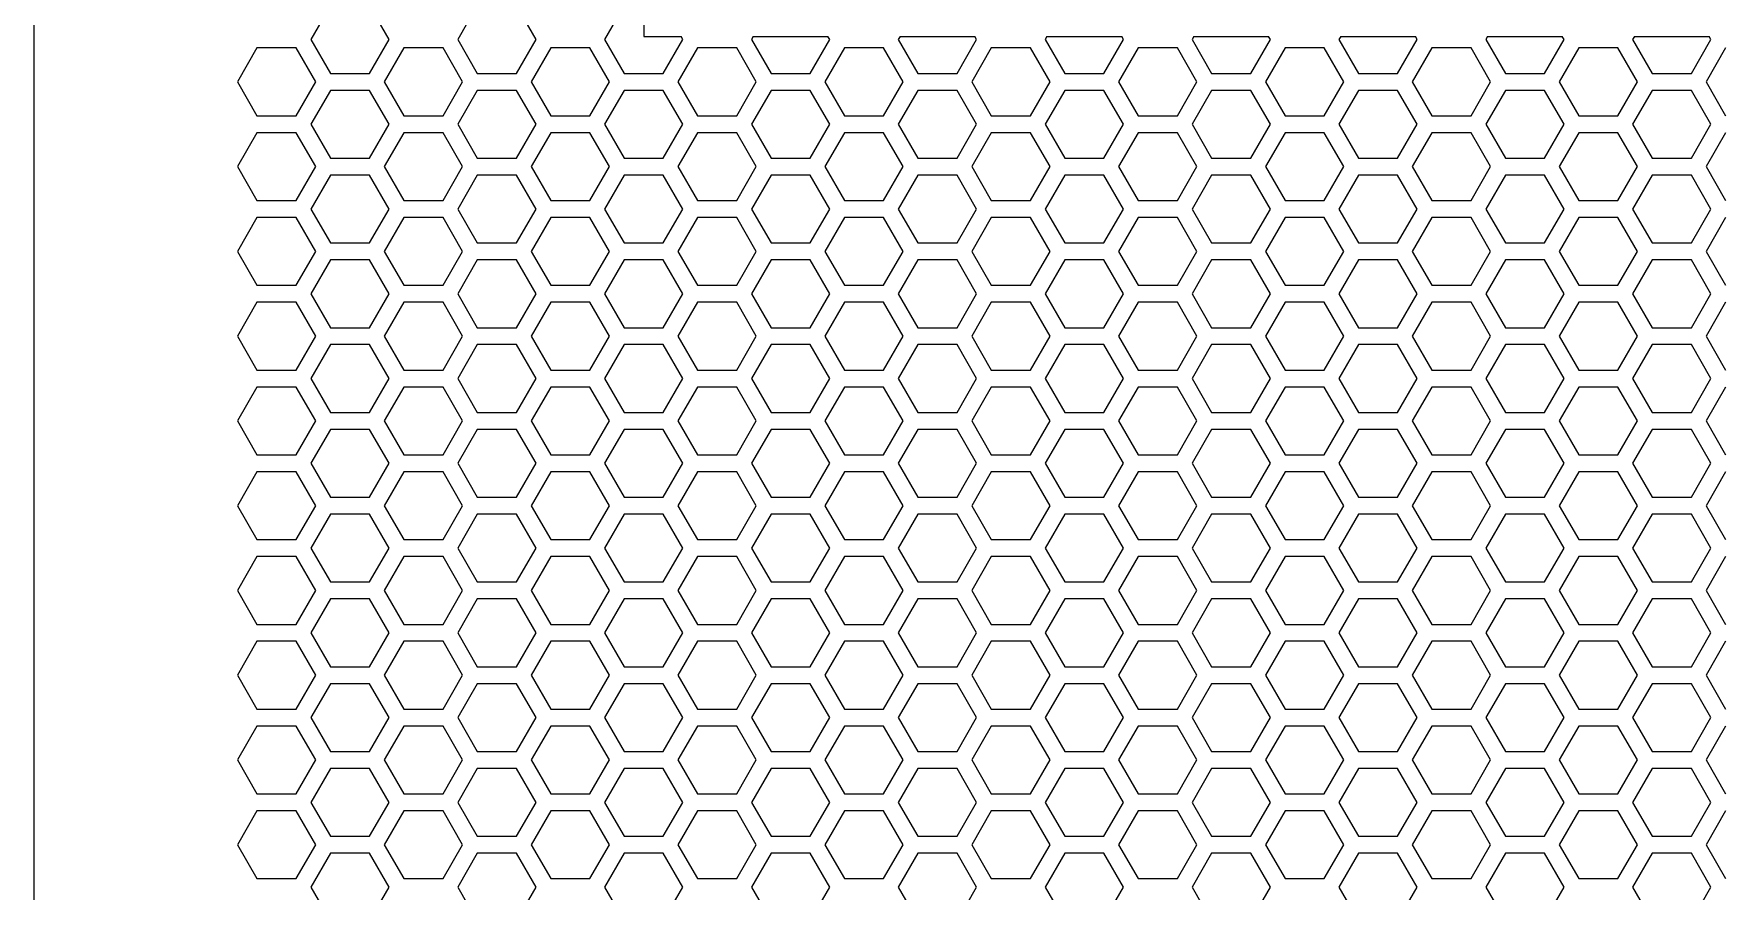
# Model space of a CAD drawing. Header units: millimetres. Extents: x 0 to 60, y -18 to 180.
# Drawn here: x 0 to 29.8, y 131.53 to 146.71 of the extents above; entities that cross this region are included whole.
import ezdxf

# ---------------------------------------------------------------- set-up
doc = ezdxf.new("R2010")
doc.units = ezdxf.units.MM

msp = doc.modelspace()

# ---------------------------------------------------------------- linework, layer by layer
at = {"lineweight": 5}
msp.add_line((0, 179), (0, 0), dxfattribs=at)
at = {"color": 0, "lineweight": 5}
for p, q in [((5.249, 147.208), (4.902, 146.608)), ((6.288, 146.608), (5.942, 147.208)), ((7.847, 147.208), (7.5, 146.608)), ((8.886, 146.608), (8.54, 147.208)), ((10.445, 147.208), (10.098, 146.608)), ((11.484, 146.608), (11.452, 146.664)), ((12.728, 146.664), (12.696, 146.608)), ((14.082, 146.608), (14.05, 146.664)), ((15.326, 146.664), (15.294, 146.608)), ((16.68, 146.608), (16.648, 146.664)), ((17.924, 146.664), (17.892, 146.608)), ((19.278, 146.608), (19.246, 146.664)), ((20.522, 146.664), (20.49, 146.608)), ((21.876, 146.608), (21.844, 146.664)), ((23.12, 146.664), (23.088, 146.608)), ((24.474, 146.608), (24.442, 146.664)), ((25.718, 146.664), (25.686, 146.608)), ((27.072, 146.608), (27.04, 146.664)), ((28.316, 146.664), (28.284, 146.608)), ((29.67, 146.608), (29.638, 146.664)), ((3.95, 146.458), (3.603, 145.858)), ((4.643, 146.458), (3.95, 146.458)), ((4.989, 145.858), (4.643, 146.458)), ((4.902, 146.608), (5.249, 146.008)), ((5.942, 146.008), (6.288, 146.608)), ((6.548, 146.458), (6.201, 145.858)), ((7.241, 146.458), (6.548, 146.458)), ((7.587, 145.858), (7.241, 146.458)), ((7.5, 146.608), (7.847, 146.008)), ((8.54, 146.008), (8.886, 146.608)), ((9.146, 146.458), (8.799, 145.858)), ((9.839, 146.458), (9.146, 146.458)), ((10.185, 145.858), (9.839, 146.458)), ((10.098, 146.608), (10.445, 146.008)), ((11.138, 146.008), (11.484, 146.608)), ((11.744, 146.458), (11.397, 145.858)), ((12.437, 146.458), (11.744, 146.458)), ((12.783, 145.858), (12.437, 146.458)), ((12.696, 146.608), (13.043, 146.008)), ((13.736, 146.008), (14.082, 146.608)), ((14.342, 146.458), (13.995, 145.858)), ((15.035, 146.458), (14.342, 146.458)), ((15.381, 145.858), (15.035, 146.458)), ((15.294, 146.608), (15.641, 146.008)), ((16.334, 146.008), (16.68, 146.608)), ((16.94, 146.458), (16.593, 145.858)), ((17.633, 146.458), (16.94, 146.458)), ((17.979, 145.858), (17.633, 146.458)), ((17.892, 146.608), (18.239, 146.008)), ((18.932, 146.008), (19.278, 146.608)), ((19.538, 146.458), (19.191, 145.858)), ((20.231, 146.458), (19.538, 146.458)), ((20.577, 145.858), (20.231, 146.458)), ((20.49, 146.608), (20.837, 146.008)), ((21.53, 146.008), (21.876, 146.608)), ((22.136, 146.458), (21.789, 145.858)), ((22.829, 146.458), (22.136, 146.458)), ((23.175, 145.858), (22.829, 146.458)), ((23.088, 146.608), (23.435, 146.008)), ((24.128, 146.008), (24.474, 146.608)), ((24.734, 146.458), (24.387, 145.858)), ((25.427, 146.458), (24.734, 146.458)), ((25.773, 145.858), (25.427, 146.458)), ((25.686, 146.608), (26.033, 146.008)), ((26.726, 146.008), (27.072, 146.608)), ((27.332, 146.458), (26.985, 145.858)), ((28.025, 146.458), (27.332, 146.458)), ((28.371, 145.858), (28.025, 146.458)), ((28.284, 146.608), (28.631, 146.008)), ((29.324, 146.008), (29.67, 146.608)), ((29.93, 146.458), (29.583, 145.858)), ((3.603, 145.858), (3.95, 145.258)), ((4.643, 145.258), (4.989, 145.858)), ((5.249, 146.008), (5.942, 146.008)), ((6.201, 145.858), (6.548, 145.258)), ((7.241, 145.258), (7.587, 145.858)), ((7.847, 146.008), (8.54, 146.008)), ((8.799, 145.858), (9.146, 145.258)), ((9.839, 145.258), (10.185, 145.858)), ((10.445, 146.008), (11.138, 146.008)), ((11.397, 145.858), (11.744, 145.258)), ((12.437, 145.258), (12.783, 145.858)), ((13.043, 146.008), (13.736, 146.008)), ((13.995, 145.858), (14.342, 145.258)), ((15.035, 145.258), (15.381, 145.858)), ((15.641, 146.008), (16.334, 146.008)), ((16.593, 145.858), (16.94, 145.258)), ((17.633, 145.258), (17.979, 145.858)), ((18.239, 146.008), (18.932, 146.008)), ((19.191, 145.858), (19.538, 145.258)), ((20.231, 145.258), (20.577, 145.858)), ((20.837, 146.008), (21.53, 146.008)), ((21.789, 145.858), (22.136, 145.258)), ((22.829, 145.258), (23.175, 145.858)), ((23.435, 146.008), (24.128, 146.008)), ((24.387, 145.858), (24.734, 145.258)), ((25.427, 145.258), (25.773, 145.858)), ((26.033, 146.008), (26.726, 146.008)), ((26.985, 145.858), (27.332, 145.258)), ((28.025, 145.258), (28.371, 145.858)), ((28.631, 146.008), (29.324, 146.008)), ((29.583, 145.858), (29.93, 145.258)), ((5.249, 145.708), (4.902, 145.108)), ((5.942, 145.708), (5.249, 145.708)), ((6.288, 145.108), (5.942, 145.708)), ((7.847, 145.708), (7.5, 145.108)), ((8.54, 145.708), (7.847, 145.708)), ((8.886, 145.108), (8.54, 145.708)), ((10.445, 145.708), (10.098, 145.108)), ((11.138, 145.708), (10.445, 145.708)), ((11.484, 145.108), (11.138, 145.708)), ((13.043, 145.708), (12.696, 145.108)), ((13.736, 145.708), (13.043, 145.708)), ((14.082, 145.108), (13.736, 145.708)), ((15.641, 145.708), (15.294, 145.108)), ((16.334, 145.708), (15.641, 145.708)), ((16.68, 145.108), (16.334, 145.708)), ((18.239, 145.708), (17.892, 145.108)), ((18.932, 145.708), (18.239, 145.708)), ((19.278, 145.108), (18.932, 145.708)), ((20.837, 145.708), (20.49, 145.108)), ((21.53, 145.708), (20.837, 145.708)), ((21.876, 145.108), (21.53, 145.708)), ((23.435, 145.708), (23.088, 145.108)), ((24.128, 145.708), (23.435, 145.708)), ((24.474, 145.108), (24.128, 145.708)), ((26.033, 145.708), (25.686, 145.108)), ((26.726, 145.708), (26.033, 145.708)), ((27.072, 145.108), (26.726, 145.708)), ((28.631, 145.708), (28.284, 145.108)), ((29.324, 145.708), (28.631, 145.708)), ((29.67, 145.108), (29.324, 145.708)), ((3.95, 145.258), (4.643, 145.258)), ((6.548, 145.258), (7.241, 145.258)), ((9.146, 145.258), (9.839, 145.258)), ((11.744, 145.258), (12.437, 145.258)), ((14.342, 145.258), (15.035, 145.258)), ((16.94, 145.258), (17.633, 145.258)), ((19.538, 145.258), (20.231, 145.258)), ((22.136, 145.258), (22.829, 145.258)), ((24.734, 145.258), (25.427, 145.258)), ((27.332, 145.258), (28.025, 145.258)), ((3.95, 144.958), (3.603, 144.358)), ((4.643, 144.958), (3.95, 144.958)), ((4.989, 144.358), (4.643, 144.958)), ((4.902, 145.108), (5.249, 144.508)), ((5.942, 144.508), (6.288, 145.108)), ((6.548, 144.958), (6.201, 144.358)), ((7.241, 144.958), (6.548, 144.958)), ((7.587, 144.358), (7.241, 144.958)), ((7.5, 145.108), (7.847, 144.508)), ((8.54, 144.508), (8.886, 145.108)), ((9.146, 144.958), (8.799, 144.358)), ((9.839, 144.958), (9.146, 144.958)), ((10.185, 144.358), (9.839, 144.958)), ((10.098, 145.108), (10.445, 144.508)), ((11.138, 144.508), (11.484, 145.108)), ((11.744, 144.958), (11.397, 144.358)), ((12.437, 144.958), (11.744, 144.958)), ((12.783, 144.358), (12.437, 144.958)), ((12.696, 145.108), (13.043, 144.508)), ((13.736, 144.508), (14.082, 145.108)), ((14.342, 144.958), (13.995, 144.358)), ((15.035, 144.958), (14.342, 144.958)), ((15.381, 144.358), (15.035, 144.958)), ((15.294, 145.108), (15.641, 144.508)), ((16.334, 144.508), (16.68, 145.108)), ((16.94, 144.958), (16.593, 144.358)), ((17.633, 144.958), (16.94, 144.958)), ((17.979, 144.358), (17.633, 144.958)), ((17.892, 145.108), (18.239, 144.508)), ((18.932, 144.508), (19.278, 145.108)), ((19.538, 144.958), (19.191, 144.358)), ((20.231, 144.958), (19.538, 144.958)), ((20.577, 144.358), (20.231, 144.958)), ((20.49, 145.108), (20.837, 144.508)), ((21.53, 144.508), (21.876, 145.108)), ((22.136, 144.958), (21.789, 144.358)), ((22.829, 144.958), (22.136, 144.958)), ((23.175, 144.358), (22.829, 144.958)), ((23.088, 145.108), (23.435, 144.508)), ((24.128, 144.508), (24.474, 145.108)), ((24.734, 144.958), (24.387, 144.358)), ((25.427, 144.958), (24.734, 144.958)), ((25.773, 144.358), (25.427, 144.958)), ((25.686, 145.108), (26.033, 144.508)), ((26.726, 144.508), (27.072, 145.108)), ((27.332, 144.958), (26.985, 144.358)), ((28.025, 144.958), (27.332, 144.958)), ((28.371, 144.358), (28.025, 144.958)), ((28.284, 145.108), (28.631, 144.508)), ((29.324, 144.508), (29.67, 145.108)), ((29.93, 144.958), (29.583, 144.358)), ((3.603, 144.358), (3.95, 143.758)), ((4.643, 143.758), (4.989, 144.358)), ((5.249, 144.508), (5.942, 144.508)), ((6.201, 144.358), (6.548, 143.758)), ((7.241, 143.758), (7.587, 144.358)), ((7.847, 144.508), (8.54, 144.508)), ((8.799, 144.358), (9.146, 143.758)), ((9.839, 143.758), (10.185, 144.358)), ((10.445, 144.508), (11.138, 144.508)), ((11.397, 144.358), (11.744, 143.758)), ((12.437, 143.758), (12.783, 144.358)), ((13.043, 144.508), (13.736, 144.508)), ((13.995, 144.358), (14.342, 143.758)), ((15.035, 143.758), (15.381, 144.358)), ((15.641, 144.508), (16.334, 144.508)), ((16.593, 144.358), (16.94, 143.758)), ((17.633, 143.758), (17.979, 144.358)), ((18.239, 144.508), (18.932, 144.508)), ((19.191, 144.358), (19.538, 143.758)), ((20.231, 143.758), (20.577, 144.358)), ((20.837, 144.508), (21.53, 144.508)), ((21.789, 144.358), (22.136, 143.758)), ((22.829, 143.758), (23.175, 144.358)), ((23.435, 144.508), (24.128, 144.508)), ((24.387, 144.358), (24.734, 143.758)), ((25.427, 143.758), (25.773, 144.358)), ((26.033, 144.508), (26.726, 144.508)), ((26.985, 144.358), (27.332, 143.758)), ((28.025, 143.758), (28.371, 144.358)), ((28.631, 144.508), (29.324, 144.508)), ((29.583, 144.358), (29.93, 143.758)), ((5.249, 144.208), (4.902, 143.608)), ((5.942, 144.208), (5.249, 144.208)), ((6.288, 143.608), (5.942, 144.208)), ((7.847, 144.208), (7.5, 143.608)), ((8.54, 144.208), (7.847, 144.208)), ((8.886, 143.608), (8.54, 144.208)), ((10.445, 144.208), (10.098, 143.608)), ((11.138, 144.208), (10.445, 144.208)), ((11.484, 143.608), (11.138, 144.208)), ((13.043, 144.208), (12.696, 143.608)), ((13.736, 144.208), (13.043, 144.208)), ((14.082, 143.608), (13.736, 144.208)), ((15.641, 144.208), (15.294, 143.608)), ((16.334, 144.208), (15.641, 144.208)), ((16.68, 143.608), (16.334, 144.208)), ((18.239, 144.208), (17.892, 143.608)), ((18.932, 144.208), (18.239, 144.208)), ((19.278, 143.608), (18.932, 144.208)), ((20.837, 144.208), (20.49, 143.608)), ((21.53, 144.208), (20.837, 144.208)), ((21.876, 143.608), (21.53, 144.208)), ((23.435, 144.208), (23.088, 143.608)), ((24.128, 144.208), (23.435, 144.208)), ((24.474, 143.608), (24.128, 144.208)), ((26.033, 144.208), (25.686, 143.608)), ((26.726, 144.208), (26.033, 144.208)), ((27.072, 143.608), (26.726, 144.208)), ((28.631, 144.208), (28.284, 143.608)), ((29.324, 144.208), (28.631, 144.208)), ((29.67, 143.608), (29.324, 144.208)), ((3.95, 143.758), (4.643, 143.758)), ((6.548, 143.758), (7.241, 143.758)), ((9.146, 143.758), (9.839, 143.758)), ((11.744, 143.758), (12.437, 143.758)), ((14.342, 143.758), (15.035, 143.758)), ((16.94, 143.758), (17.633, 143.758)), ((19.538, 143.758), (20.231, 143.758)), ((22.136, 143.758), (22.829, 143.758)), ((24.734, 143.758), (25.427, 143.758)), ((27.332, 143.758), (28.025, 143.758)), ((3.95, 143.458), (3.603, 142.858)), ((4.643, 143.458), (3.95, 143.458)), ((4.989, 142.858), (4.643, 143.458)), ((4.902, 143.608), (5.249, 143.008)), ((5.942, 143.008), (6.288, 143.608)), ((6.548, 143.458), (6.201, 142.858)), ((7.241, 143.458), (6.548, 143.458)), ((7.587, 142.858), (7.241, 143.458)), ((7.5, 143.608), (7.847, 143.008)), ((8.54, 143.008), (8.886, 143.608)), ((9.146, 143.458), (8.799, 142.858)), ((9.839, 143.458), (9.146, 143.458)), ((10.185, 142.858), (9.839, 143.458)), ((10.098, 143.608), (10.445, 143.008)), ((11.138, 143.008), (11.484, 143.608)), ((11.744, 143.458), (11.397, 142.858)), ((12.437, 143.458), (11.744, 143.458)), ((12.783, 142.858), (12.437, 143.458)), ((12.696, 143.608), (13.043, 143.008)), ((13.736, 143.008), (14.082, 143.608)), ((14.342, 143.458), (13.995, 142.858)), ((15.035, 143.458), (14.342, 143.458)), ((15.381, 142.858), (15.035, 143.458)), ((15.294, 143.608), (15.641, 143.008)), ((16.334, 143.008), (16.68, 143.608)), ((16.94, 143.458), (16.593, 142.858)), ((17.633, 143.458), (16.94, 143.458)), ((17.979, 142.858), (17.633, 143.458)), ((17.892, 143.608), (18.239, 143.008)), ((18.932, 143.008), (19.278, 143.608)), ((19.538, 143.458), (19.191, 142.858)), ((20.231, 143.458), (19.538, 143.458)), ((20.577, 142.858), (20.231, 143.458)), ((20.49, 143.608), (20.837, 143.008)), ((21.53, 143.008), (21.876, 143.608)), ((22.136, 143.458), (21.789, 142.858)), ((22.829, 143.458), (22.136, 143.458)), ((23.175, 142.858), (22.829, 143.458)), ((23.088, 143.608), (23.435, 143.008)), ((24.128, 143.008), (24.474, 143.608)), ((24.734, 143.458), (24.387, 142.858)), ((25.427, 143.458), (24.734, 143.458)), ((25.773, 142.858), (25.427, 143.458)), ((25.686, 143.608), (26.033, 143.008)), ((26.726, 143.008), (27.072, 143.608)), ((27.332, 143.458), (26.985, 142.858)), ((28.025, 143.458), (27.332, 143.458)), ((28.371, 142.858), (28.025, 143.458)), ((28.284, 143.608), (28.631, 143.008)), ((29.324, 143.008), (29.67, 143.608)), ((29.93, 143.458), (29.583, 142.858)), ((3.603, 142.858), (3.95, 142.258)), ((4.643, 142.258), (4.989, 142.858)), ((5.249, 143.008), (5.942, 143.008)), ((6.201, 142.858), (6.548, 142.258)), ((7.241, 142.258), (7.587, 142.858)), ((7.847, 143.008), (8.54, 143.008)), ((8.799, 142.858), (9.146, 142.258)), ((9.839, 142.258), (10.185, 142.858)), ((10.445, 143.008), (11.138, 143.008)), ((11.397, 142.858), (11.744, 142.258)), ((12.437, 142.258), (12.783, 142.858)), ((13.043, 143.008), (13.736, 143.008)), ((13.995, 142.858), (14.342, 142.258)), ((15.035, 142.258), (15.381, 142.858)), ((15.641, 143.008), (16.334, 143.008)), ((16.593, 142.858), (16.94, 142.258)), ((17.633, 142.258), (17.979, 142.858)), ((18.239, 143.008), (18.932, 143.008)), ((19.191, 142.858), (19.538, 142.258)), ((20.231, 142.258), (20.577, 142.858)), ((20.837, 143.008), (21.53, 143.008)), ((21.789, 142.858), (22.136, 142.258)), ((22.829, 142.258), (23.175, 142.858)), ((23.435, 143.008), (24.128, 143.008)), ((24.387, 142.858), (24.734, 142.258)), ((25.427, 142.258), (25.773, 142.858)), ((26.033, 143.008), (26.726, 143.008)), ((26.985, 142.858), (27.332, 142.258)), ((28.025, 142.258), (28.371, 142.858)), ((28.631, 143.008), (29.324, 143.008)), ((29.583, 142.858), (29.93, 142.258)), ((5.249, 142.708), (4.902, 142.108)), ((5.942, 142.708), (5.249, 142.708)), ((6.288, 142.108), (5.942, 142.708)), ((7.847, 142.708), (7.5, 142.108)), ((8.54, 142.708), (7.847, 142.708)), ((8.886, 142.108), (8.54, 142.708)), ((10.445, 142.708), (10.098, 142.108)), ((11.138, 142.708), (10.445, 142.708)), ((11.484, 142.108), (11.138, 142.708)), ((13.043, 142.708), (12.696, 142.108)), ((13.736, 142.708), (13.043, 142.708)), ((14.082, 142.108), (13.736, 142.708)), ((15.641, 142.708), (15.294, 142.108)), ((16.334, 142.708), (15.641, 142.708)), ((16.68, 142.108), (16.334, 142.708)), ((18.239, 142.708), (17.892, 142.108)), ((18.932, 142.708), (18.239, 142.708)), ((19.278, 142.108), (18.932, 142.708)), ((20.837, 142.708), (20.49, 142.108)), ((21.53, 142.708), (20.837, 142.708)), ((21.876, 142.108), (21.53, 142.708)), ((23.435, 142.708), (23.088, 142.108)), ((24.128, 142.708), (23.435, 142.708)), ((24.474, 142.108), (24.128, 142.708)), ((26.033, 142.708), (25.686, 142.108)), ((26.726, 142.708), (26.033, 142.708)), ((27.072, 142.108), (26.726, 142.708)), ((28.631, 142.708), (28.284, 142.108)), ((29.324, 142.708), (28.631, 142.708)), ((29.67, 142.108), (29.324, 142.708)), ((3.95, 142.258), (4.643, 142.258)), ((6.548, 142.258), (7.241, 142.258)), ((9.146, 142.258), (9.839, 142.258)), ((11.744, 142.258), (12.437, 142.258)), ((14.342, 142.258), (15.035, 142.258)), ((16.94, 142.258), (17.633, 142.258)), ((19.538, 142.258), (20.231, 142.258)), ((22.136, 142.258), (22.829, 142.258)), ((24.734, 142.258), (25.427, 142.258)), ((27.332, 142.258), (28.025, 142.258)), ((3.95, 141.958), (3.603, 141.358)), ((4.643, 141.958), (3.95, 141.958)), ((4.989, 141.358), (4.643, 141.958)), ((4.902, 142.108), (5.249, 141.508)), ((5.942, 141.508), (6.288, 142.108)), ((6.548, 141.958), (6.201, 141.358)), ((7.241, 141.958), (6.548, 141.958)), ((7.587, 141.358), (7.241, 141.958)), ((7.5, 142.108), (7.847, 141.508)), ((8.54, 141.508), (8.886, 142.108)), ((9.146, 141.958), (8.799, 141.358)), ((9.839, 141.958), (9.146, 141.958)), ((10.185, 141.358), (9.839, 141.958)), ((10.098, 142.108), (10.445, 141.508)), ((11.138, 141.508), (11.484, 142.108)), ((11.744, 141.958), (11.397, 141.358)), ((12.437, 141.958), (11.744, 141.958)), ((12.783, 141.358), (12.437, 141.958)), ((12.696, 142.108), (13.043, 141.508)), ((13.736, 141.508), (14.082, 142.108)), ((14.342, 141.958), (13.995, 141.358)), ((15.035, 141.958), (14.342, 141.958)), ((15.381, 141.358), (15.035, 141.958)), ((15.294, 142.108), (15.641, 141.508)), ((16.334, 141.508), (16.68, 142.108)), ((16.94, 141.958), (16.593, 141.358)), ((17.633, 141.958), (16.94, 141.958)), ((17.979, 141.358), (17.633, 141.958)), ((17.892, 142.108), (18.239, 141.508)), ((18.932, 141.508), (19.278, 142.108)), ((19.538, 141.958), (19.191, 141.358)), ((20.231, 141.958), (19.538, 141.958)), ((20.577, 141.358), (20.231, 141.958)), ((20.49, 142.108), (20.837, 141.508)), ((21.53, 141.508), (21.876, 142.108)), ((22.136, 141.958), (21.789, 141.358)), ((22.829, 141.958), (22.136, 141.958)), ((23.175, 141.358), (22.829, 141.958)), ((23.088, 142.108), (23.435, 141.508)), ((24.128, 141.508), (24.474, 142.108)), ((24.734, 141.958), (24.387, 141.358)), ((25.427, 141.958), (24.734, 141.958)), ((25.773, 141.358), (25.427, 141.958)), ((25.686, 142.108), (26.033, 141.508)), ((26.726, 141.508), (27.072, 142.108)), ((27.332, 141.958), (26.985, 141.358)), ((28.025, 141.958), (27.332, 141.958)), ((28.371, 141.358), (28.025, 141.958)), ((28.284, 142.108), (28.631, 141.508)), ((29.324, 141.508), (29.67, 142.108)), ((29.93, 141.958), (29.583, 141.358)), ((3.603, 141.358), (3.95, 140.758)), ((4.643, 140.758), (4.989, 141.358)), ((5.249, 141.508), (5.942, 141.508)), ((6.201, 141.358), (6.548, 140.758)), ((7.241, 140.758), (7.587, 141.358)), ((7.847, 141.508), (8.54, 141.508)), ((8.799, 141.358), (9.146, 140.758)), ((9.839, 140.758), (10.185, 141.358)), ((10.445, 141.508), (11.138, 141.508)), ((11.397, 141.358), (11.744, 140.758)), ((12.437, 140.758), (12.783, 141.358)), ((13.043, 141.508), (13.736, 141.508)), ((13.995, 141.358), (14.342, 140.758)), ((15.035, 140.758), (15.381, 141.358)), ((15.641, 141.508), (16.334, 141.508)), ((16.593, 141.358), (16.94, 140.758)), ((17.633, 140.758), (17.979, 141.358)), ((18.239, 141.508), (18.932, 141.508)), ((19.191, 141.358), (19.538, 140.758)), ((20.231, 140.758), (20.577, 141.358)), ((20.837, 141.508), (21.53, 141.508)), ((21.789, 141.358), (22.136, 140.758)), ((22.829, 140.758), (23.175, 141.358)), ((23.435, 141.508), (24.128, 141.508)), ((24.387, 141.358), (24.734, 140.758)), ((25.427, 140.758), (25.773, 141.358)), ((26.033, 141.508), (26.726, 141.508)), ((26.985, 141.358), (27.332, 140.758)), ((28.025, 140.758), (28.371, 141.358)), ((28.631, 141.508), (29.324, 141.508)), ((29.583, 141.358), (29.93, 140.758)), ((5.249, 141.208), (4.902, 140.608)), ((5.942, 141.208), (5.249, 141.208)), ((6.288, 140.608), (5.942, 141.208)), ((7.847, 141.208), (7.5, 140.608)), ((8.54, 141.208), (7.847, 141.208)), ((8.886, 140.608), (8.54, 141.208)), ((10.445, 141.208), (10.098, 140.608)), ((11.138, 141.208), (10.445, 141.208)), ((11.484, 140.608), (11.138, 141.208)), ((13.043, 141.208), (12.696, 140.608)), ((13.736, 141.208), (13.043, 141.208)), ((14.082, 140.608), (13.736, 141.208)), ((15.641, 141.208), (15.294, 140.608)), ((16.334, 141.208), (15.641, 141.208)), ((16.68, 140.608), (16.334, 141.208)), ((18.239, 141.208), (17.892, 140.608)), ((18.932, 141.208), (18.239, 141.208)), ((19.278, 140.608), (18.932, 141.208)), ((20.837, 141.208), (20.49, 140.608)), ((21.53, 141.208), (20.837, 141.208)), ((21.876, 140.608), (21.53, 141.208)), ((23.435, 141.208), (23.088, 140.608)), ((24.128, 141.208), (23.435, 141.208)), ((24.474, 140.608), (24.128, 141.208)), ((26.033, 141.208), (25.686, 140.608)), ((26.726, 141.208), (26.033, 141.208)), ((27.072, 140.608), (26.726, 141.208)), ((28.631, 141.208), (28.284, 140.608)), ((29.324, 141.208), (28.631, 141.208)), ((29.67, 140.608), (29.324, 141.208)), ((3.95, 140.758), (4.643, 140.758)), ((6.548, 140.758), (7.241, 140.758)), ((9.146, 140.758), (9.839, 140.758)), ((11.744, 140.758), (12.437, 140.758)), ((14.342, 140.758), (15.035, 140.758)), ((16.94, 140.758), (17.633, 140.758)), ((19.538, 140.758), (20.231, 140.758)), ((22.136, 140.758), (22.829, 140.758)), ((24.734, 140.758), (25.427, 140.758)), ((27.332, 140.758), (28.025, 140.758)), ((3.95, 140.458), (3.603, 139.858)), ((4.643, 140.458), (3.95, 140.458)), ((4.989, 139.858), (4.643, 140.458)), ((4.902, 140.608), (5.249, 140.008)), ((5.942, 140.008), (6.288, 140.608)), ((6.548, 140.458), (6.201, 139.858)), ((7.241, 140.458), (6.548, 140.458)), ((7.587, 139.858), (7.241, 140.458)), ((7.5, 140.608), (7.847, 140.008)), ((8.54, 140.008), (8.886, 140.608)), ((9.146, 140.458), (8.799, 139.858)), ((9.839, 140.458), (9.146, 140.458)), ((10.185, 139.858), (9.839, 140.458)), ((10.098, 140.608), (10.445, 140.008)), ((11.138, 140.008), (11.484, 140.608)), ((11.744, 140.458), (11.397, 139.858)), ((12.437, 140.458), (11.744, 140.458)), ((12.783, 139.858), (12.437, 140.458)), ((12.696, 140.608), (13.043, 140.008)), ((13.736, 140.008), (14.082, 140.608)), ((14.342, 140.458), (13.995, 139.858)), ((15.035, 140.458), (14.342, 140.458)), ((15.381, 139.858), (15.035, 140.458)), ((15.294, 140.608), (15.641, 140.008)), ((16.334, 140.008), (16.68, 140.608)), ((16.94, 140.458), (16.593, 139.858)), ((17.633, 140.458), (16.94, 140.458)), ((17.979, 139.858), (17.633, 140.458)), ((17.892, 140.608), (18.239, 140.008)), ((18.932, 140.008), (19.278, 140.608)), ((19.538, 140.458), (19.191, 139.858)), ((20.231, 140.458), (19.538, 140.458)), ((20.577, 139.858), (20.231, 140.458)), ((20.49, 140.608), (20.837, 140.008)), ((21.53, 140.008), (21.876, 140.608)), ((22.136, 140.458), (21.789, 139.858)), ((22.829, 140.458), (22.136, 140.458)), ((23.175, 139.858), (22.829, 140.458)), ((23.088, 140.608), (23.435, 140.008)), ((24.128, 140.008), (24.474, 140.608)), ((24.734, 140.458), (24.387, 139.858)), ((25.427, 140.458), (24.734, 140.458)), ((25.773, 139.858), (25.427, 140.458)), ((25.686, 140.608), (26.033, 140.008)), ((26.726, 140.008), (27.072, 140.608)), ((27.332, 140.458), (26.985, 139.858)), ((28.025, 140.458), (27.332, 140.458)), ((28.371, 139.858), (28.025, 140.458)), ((28.284, 140.608), (28.631, 140.008)), ((29.324, 140.008), (29.67, 140.608)), ((29.93, 140.458), (29.583, 139.858)), ((3.603, 139.858), (3.95, 139.258)), ((4.643, 139.258), (4.989, 139.858)), ((5.249, 140.008), (5.942, 140.008)), ((6.201, 139.858), (6.548, 139.258)), ((7.241, 139.258), (7.587, 139.858)), ((7.847, 140.008), (8.54, 140.008)), ((8.799, 139.858), (9.146, 139.258)), ((9.839, 139.258), (10.185, 139.858)), ((10.445, 140.008), (11.138, 140.008)), ((11.397, 139.858), (11.744, 139.258)), ((12.437, 139.258), (12.783, 139.858)), ((13.043, 140.008), (13.736, 140.008)), ((13.995, 139.858), (14.342, 139.258)), ((15.035, 139.258), (15.381, 139.858)), ((15.641, 140.008), (16.334, 140.008)), ((16.593, 139.858), (16.94, 139.258)), ((17.633, 139.258), (17.979, 139.858)), ((18.239, 140.008), (18.932, 140.008)), ((19.191, 139.858), (19.538, 139.258)), ((20.231, 139.258), (20.577, 139.858)), ((20.837, 140.008), (21.53, 140.008)), ((21.789, 139.858), (22.136, 139.258)), ((22.829, 139.258), (23.175, 139.858)), ((23.435, 140.008), (24.128, 140.008)), ((24.387, 139.858), (24.734, 139.258)), ((25.427, 139.258), (25.773, 139.858)), ((26.033, 140.008), (26.726, 140.008)), ((26.985, 139.858), (27.332, 139.258)), ((28.025, 139.258), (28.371, 139.858)), ((28.631, 140.008), (29.324, 140.008)), ((29.583, 139.858), (29.93, 139.258)), ((5.249, 139.708), (4.902, 139.108)), ((5.942, 139.708), (5.249, 139.708)), ((6.288, 139.108), (5.942, 139.708)), ((7.847, 139.708), (7.5, 139.108)), ((8.54, 139.708), (7.847, 139.708)), ((8.886, 139.108), (8.54, 139.708)), ((10.445, 139.708), (10.098, 139.108)), ((11.138, 139.708), (10.445, 139.708)), ((11.484, 139.108), (11.138, 139.708)), ((13.043, 139.708), (12.696, 139.108)), ((13.736, 139.708), (13.043, 139.708)), ((14.082, 139.108), (13.736, 139.708)), ((15.641, 139.708), (15.294, 139.108)), ((16.334, 139.708), (15.641, 139.708)), ((16.68, 139.108), (16.334, 139.708)), ((18.239, 139.708), (17.892, 139.108)), ((18.932, 139.708), (18.239, 139.708)), ((19.278, 139.108), (18.932, 139.708)), ((20.837, 139.708), (20.49, 139.108)), ((21.53, 139.708), (20.837, 139.708)), ((21.876, 139.108), (21.53, 139.708)), ((23.435, 139.708), (23.088, 139.108)), ((24.128, 139.708), (23.435, 139.708)), ((24.474, 139.108), (24.128, 139.708)), ((26.033, 139.708), (25.686, 139.108)), ((26.726, 139.708), (26.033, 139.708)), ((27.072, 139.108), (26.726, 139.708)), ((28.631, 139.708), (28.284, 139.108)), ((29.324, 139.708), (28.631, 139.708)), ((29.67, 139.108), (29.324, 139.708)), ((3.95, 139.258), (4.643, 139.258)), ((6.548, 139.258), (7.241, 139.258)), ((9.146, 139.258), (9.839, 139.258)), ((11.744, 139.258), (12.437, 139.258)), ((14.342, 139.258), (15.035, 139.258)), ((16.94, 139.258), (17.633, 139.258)), ((19.538, 139.258), (20.231, 139.258)), ((22.136, 139.258), (22.829, 139.258)), ((24.734, 139.258), (25.427, 139.258)), ((27.332, 139.258), (28.025, 139.258)), ((3.95, 138.958), (3.603, 138.358)), ((4.643, 138.958), (3.95, 138.958)), ((4.989, 138.358), (4.643, 138.958)), ((4.902, 139.108), (5.249, 138.508)), ((5.942, 138.508), (6.288, 139.108)), ((6.548, 138.958), (6.201, 138.358)), ((7.241, 138.958), (6.548, 138.958)), ((7.587, 138.358), (7.241, 138.958)), ((7.5, 139.108), (7.847, 138.508)), ((8.54, 138.508), (8.886, 139.108)), ((9.146, 138.958), (8.799, 138.358)), ((9.839, 138.958), (9.146, 138.958)), ((10.185, 138.358), (9.839, 138.958)), ((10.098, 139.108), (10.445, 138.508)), ((11.138, 138.508), (11.484, 139.108)), ((11.744, 138.958), (11.397, 138.358)), ((12.437, 138.958), (11.744, 138.958)), ((12.783, 138.358), (12.437, 138.958)), ((12.696, 139.108), (13.043, 138.508)), ((13.736, 138.508), (14.082, 139.108)), ((14.342, 138.958), (13.995, 138.358)), ((15.035, 138.958), (14.342, 138.958)), ((15.381, 138.358), (15.035, 138.958)), ((15.294, 139.108), (15.641, 138.508)), ((16.334, 138.508), (16.68, 139.108)), ((16.94, 138.958), (16.593, 138.358)), ((17.633, 138.958), (16.94, 138.958)), ((17.979, 138.358), (17.633, 138.958)), ((17.892, 139.108), (18.239, 138.508)), ((18.932, 138.508), (19.278, 139.108)), ((19.538, 138.958), (19.191, 138.358)), ((20.231, 138.958), (19.538, 138.958)), ((20.577, 138.358), (20.231, 138.958)), ((20.49, 139.108), (20.837, 138.508)), ((21.53, 138.508), (21.876, 139.108)), ((22.136, 138.958), (21.789, 138.358)), ((22.829, 138.958), (22.136, 138.958)), ((23.175, 138.358), (22.829, 138.958)), ((23.088, 139.108), (23.435, 138.508)), ((24.128, 138.508), (24.474, 139.108)), ((24.734, 138.958), (24.387, 138.358)), ((25.427, 138.958), (24.734, 138.958)), ((25.773, 138.358), (25.427, 138.958)), ((25.686, 139.108), (26.033, 138.508)), ((26.726, 138.508), (27.072, 139.108)), ((27.332, 138.958), (26.985, 138.358)), ((28.025, 138.958), (27.332, 138.958)), ((28.371, 138.358), (28.025, 138.958)), ((28.284, 139.108), (28.631, 138.508)), ((29.324, 138.508), (29.67, 139.108)), ((29.93, 138.958), (29.583, 138.358)), ((3.603, 138.358), (3.95, 137.758)), ((4.643, 137.758), (4.989, 138.358)), ((5.249, 138.508), (5.942, 138.508)), ((6.201, 138.358), (6.548, 137.758)), ((7.241, 137.758), (7.587, 138.358)), ((7.847, 138.508), (8.54, 138.508)), ((8.799, 138.358), (9.146, 137.758)), ((9.839, 137.758), (10.185, 138.358)), ((10.445, 138.508), (11.138, 138.508)), ((11.397, 138.358), (11.744, 137.758)), ((12.437, 137.758), (12.783, 138.358)), ((13.043, 138.508), (13.736, 138.508)), ((13.995, 138.358), (14.342, 137.758)), ((15.035, 137.758), (15.381, 138.358)), ((15.641, 138.508), (16.334, 138.508)), ((16.593, 138.358), (16.94, 137.758)), ((17.633, 137.758), (17.979, 138.358)), ((18.239, 138.508), (18.932, 138.508)), ((19.191, 138.358), (19.538, 137.758)), ((20.231, 137.758), (20.577, 138.358)), ((20.837, 138.508), (21.53, 138.508)), ((21.789, 138.358), (22.136, 137.758)), ((22.829, 137.758), (23.175, 138.358)), ((23.435, 138.508), (24.128, 138.508)), ((24.387, 138.358), (24.734, 137.758)), ((25.427, 137.758), (25.773, 138.358)), ((26.033, 138.508), (26.726, 138.508)), ((26.985, 138.358), (27.332, 137.758)), ((28.025, 137.758), (28.371, 138.358)), ((28.631, 138.508), (29.324, 138.508)), ((29.583, 138.358), (29.93, 137.758)), ((5.249, 138.208), (4.902, 137.608)), ((5.942, 138.208), (5.249, 138.208)), ((6.288, 137.608), (5.942, 138.208)), ((7.847, 138.208), (7.5, 137.608)), ((8.54, 138.208), (7.847, 138.208)), ((8.886, 137.608), (8.54, 138.208)), ((10.445, 138.208), (10.098, 137.608)), ((11.138, 138.208), (10.445, 138.208)), ((11.484, 137.608), (11.138, 138.208)), ((13.043, 138.208), (12.696, 137.608)), ((13.736, 138.208), (13.043, 138.208)), ((14.082, 137.608), (13.736, 138.208)), ((15.641, 138.208), (15.294, 137.608)), ((16.334, 138.208), (15.641, 138.208)), ((16.68, 137.608), (16.334, 138.208)), ((18.239, 138.208), (17.892, 137.608)), ((18.932, 138.208), (18.239, 138.208)), ((19.278, 137.608), (18.932, 138.208)), ((20.837, 138.208), (20.49, 137.608)), ((21.53, 138.208), (20.837, 138.208)), ((21.876, 137.608), (21.53, 138.208)), ((23.435, 138.208), (23.088, 137.608)), ((24.128, 138.208), (23.435, 138.208)), ((24.474, 137.608), (24.128, 138.208)), ((26.033, 138.208), (25.686, 137.608)), ((26.726, 138.208), (26.033, 138.208)), ((27.072, 137.608), (26.726, 138.208)), ((28.631, 138.208), (28.284, 137.608)), ((29.324, 138.208), (28.631, 138.208)), ((29.67, 137.608), (29.324, 138.208)), ((3.95, 137.758), (4.643, 137.758)), ((6.548, 137.758), (7.241, 137.758)), ((9.146, 137.758), (9.839, 137.758)), ((11.744, 137.758), (12.437, 137.758)), ((14.342, 137.758), (15.035, 137.758)), ((16.94, 137.758), (17.633, 137.758)), ((19.538, 137.758), (20.231, 137.758)), ((22.136, 137.758), (22.829, 137.758)), ((24.734, 137.758), (25.427, 137.758)), ((27.332, 137.758), (28.025, 137.758)), ((3.95, 137.458), (3.603, 136.858)), ((4.643, 137.458), (3.95, 137.458)), ((4.989, 136.858), (4.643, 137.458)), ((4.902, 137.608), (5.249, 137.008)), ((5.942, 137.008), (6.288, 137.608)), ((6.548, 137.458), (6.201, 136.858)), ((7.241, 137.458), (6.548, 137.458)), ((7.587, 136.858), (7.241, 137.458)), ((7.5, 137.608), (7.847, 137.008)), ((8.54, 137.008), (8.886, 137.608)), ((9.146, 137.458), (8.799, 136.858)), ((9.839, 137.458), (9.146, 137.458)), ((10.185, 136.858), (9.839, 137.458)), ((10.098, 137.608), (10.445, 137.008)), ((11.138, 137.008), (11.484, 137.608)), ((11.744, 137.458), (11.397, 136.858)), ((12.437, 137.458), (11.744, 137.458)), ((12.783, 136.858), (12.437, 137.458)), ((12.696, 137.608), (13.043, 137.008)), ((13.736, 137.008), (14.082, 137.608)), ((14.342, 137.458), (13.995, 136.858)), ((15.035, 137.458), (14.342, 137.458)), ((15.381, 136.858), (15.035, 137.458)), ((15.294, 137.608), (15.641, 137.008)), ((16.334, 137.008), (16.68, 137.608)), ((16.94, 137.458), (16.593, 136.858)), ((17.633, 137.458), (16.94, 137.458)), ((17.979, 136.858), (17.633, 137.458)), ((17.892, 137.608), (18.239, 137.008)), ((18.932, 137.008), (19.278, 137.608)), ((19.538, 137.458), (19.191, 136.858)), ((20.231, 137.458), (19.538, 137.458)), ((20.577, 136.858), (20.231, 137.458)), ((20.49, 137.608), (20.837, 137.008)), ((21.53, 137.008), (21.876, 137.608)), ((22.136, 137.458), (21.789, 136.858)), ((22.829, 137.458), (22.136, 137.458)), ((23.175, 136.858), (22.829, 137.458)), ((23.088, 137.608), (23.435, 137.008)), ((24.128, 137.008), (24.474, 137.608)), ((24.734, 137.458), (24.387, 136.858)), ((25.427, 137.458), (24.734, 137.458)), ((25.773, 136.858), (25.427, 137.458)), ((25.686, 137.608), (26.033, 137.008)), ((26.726, 137.008), (27.072, 137.608)), ((27.332, 137.458), (26.985, 136.858)), ((28.025, 137.458), (27.332, 137.458)), ((28.371, 136.858), (28.025, 137.458)), ((28.284, 137.608), (28.631, 137.008)), ((29.324, 137.008), (29.67, 137.608)), ((29.93, 137.458), (29.583, 136.858)), ((3.603, 136.858), (3.95, 136.258)), ((4.643, 136.258), (4.989, 136.858)), ((5.249, 137.008), (5.942, 137.008)), ((6.201, 136.858), (6.548, 136.258)), ((7.241, 136.258), (7.587, 136.858)), ((7.847, 137.008), (8.54, 137.008)), ((8.799, 136.858), (9.146, 136.258)), ((9.839, 136.258), (10.185, 136.858)), ((10.445, 137.008), (11.138, 137.008)), ((11.397, 136.858), (11.744, 136.258)), ((12.437, 136.258), (12.783, 136.858)), ((13.043, 137.008), (13.736, 137.008)), ((13.995, 136.858), (14.342, 136.258)), ((15.035, 136.258), (15.381, 136.858)), ((15.641, 137.008), (16.334, 137.008)), ((16.593, 136.858), (16.94, 136.258)), ((17.633, 136.258), (17.979, 136.858)), ((18.239, 137.008), (18.932, 137.008)), ((19.191, 136.858), (19.538, 136.258)), ((20.231, 136.258), (20.577, 136.858)), ((20.837, 137.008), (21.53, 137.008)), ((21.789, 136.858), (22.136, 136.258)), ((22.829, 136.258), (23.175, 136.858)), ((23.435, 137.008), (24.128, 137.008)), ((24.387, 136.858), (24.734, 136.258)), ((25.427, 136.258), (25.773, 136.858)), ((26.033, 137.008), (26.726, 137.008)), ((26.985, 136.858), (27.332, 136.258)), ((28.025, 136.258), (28.371, 136.858)), ((28.631, 137.008), (29.324, 137.008)), ((29.583, 136.858), (29.93, 136.258)), ((5.249, 136.708), (4.902, 136.108)), ((5.942, 136.708), (5.249, 136.708)), ((6.288, 136.108), (5.942, 136.708)), ((7.847, 136.708), (7.5, 136.108)), ((8.54, 136.708), (7.847, 136.708)), ((8.886, 136.108), (8.54, 136.708)), ((10.445, 136.708), (10.098, 136.108)), ((11.138, 136.708), (10.445, 136.708)), ((11.484, 136.108), (11.138, 136.708)), ((13.043, 136.708), (12.696, 136.108)), ((13.736, 136.708), (13.043, 136.708)), ((14.082, 136.108), (13.736, 136.708)), ((15.641, 136.708), (15.294, 136.108)), ((16.334, 136.708), (15.641, 136.708)), ((16.68, 136.108), (16.334, 136.708)), ((18.239, 136.708), (17.892, 136.108)), ((18.932, 136.708), (18.239, 136.708)), ((19.278, 136.108), (18.932, 136.708)), ((20.837, 136.708), (20.49, 136.108)), ((21.53, 136.708), (20.837, 136.708)), ((21.876, 136.108), (21.53, 136.708)), ((23.435, 136.708), (23.088, 136.108)), ((24.128, 136.708), (23.435, 136.708)), ((24.474, 136.108), (24.128, 136.708)), ((26.033, 136.708), (25.686, 136.108)), ((26.726, 136.708), (26.033, 136.708)), ((27.072, 136.108), (26.726, 136.708)), ((28.631, 136.708), (28.284, 136.108)), ((29.324, 136.708), (28.631, 136.708)), ((29.67, 136.108), (29.324, 136.708)), ((3.95, 136.258), (4.643, 136.258)), ((6.548, 136.258), (7.241, 136.258)), ((9.146, 136.258), (9.839, 136.258)), ((11.744, 136.258), (12.437, 136.258)), ((14.342, 136.258), (15.035, 136.258)), ((16.94, 136.258), (17.633, 136.258)), ((19.538, 136.258), (20.231, 136.258)), ((22.136, 136.258), (22.829, 136.258)), ((24.734, 136.258), (25.427, 136.258)), ((27.332, 136.258), (28.025, 136.258)), ((3.95, 135.958), (3.603, 135.358)), ((4.643, 135.958), (3.95, 135.958)), ((4.989, 135.358), (4.643, 135.958)), ((4.902, 136.108), (5.249, 135.508)), ((5.942, 135.508), (6.288, 136.108)), ((6.548, 135.958), (6.201, 135.358)), ((7.241, 135.958), (6.548, 135.958)), ((7.587, 135.358), (7.241, 135.958)), ((7.5, 136.108), (7.847, 135.508)), ((8.54, 135.508), (8.886, 136.108)), ((9.146, 135.958), (8.799, 135.358)), ((9.839, 135.958), (9.146, 135.958)), ((10.185, 135.358), (9.839, 135.958)), ((10.098, 136.108), (10.445, 135.508)), ((11.138, 135.508), (11.484, 136.108)), ((11.744, 135.958), (11.397, 135.358)), ((12.437, 135.958), (11.744, 135.958)), ((12.783, 135.358), (12.437, 135.958)), ((12.696, 136.108), (13.043, 135.508)), ((13.736, 135.508), (14.082, 136.108)), ((14.342, 135.958), (13.995, 135.358)), ((15.035, 135.958), (14.342, 135.958)), ((15.381, 135.358), (15.035, 135.958)), ((15.294, 136.108), (15.641, 135.508)), ((16.334, 135.508), (16.68, 136.108)), ((16.94, 135.958), (16.593, 135.358)), ((17.633, 135.958), (16.94, 135.958)), ((17.979, 135.358), (17.633, 135.958)), ((17.892, 136.108), (18.239, 135.508)), ((18.932, 135.508), (19.278, 136.108)), ((19.538, 135.958), (19.191, 135.358)), ((20.231, 135.958), (19.538, 135.958)), ((20.577, 135.358), (20.231, 135.958)), ((20.49, 136.108), (20.837, 135.508)), ((21.53, 135.508), (21.876, 136.108)), ((22.136, 135.958), (21.789, 135.358)), ((22.829, 135.958), (22.136, 135.958)), ((23.175, 135.358), (22.829, 135.958)), ((23.088, 136.108), (23.435, 135.508)), ((24.128, 135.508), (24.474, 136.108)), ((24.734, 135.958), (24.387, 135.358)), ((25.427, 135.958), (24.734, 135.958)), ((25.773, 135.358), (25.427, 135.958)), ((25.686, 136.108), (26.033, 135.508)), ((26.726, 135.508), (27.072, 136.108)), ((27.332, 135.958), (26.985, 135.358)), ((28.025, 135.958), (27.332, 135.958)), ((28.371, 135.358), (28.025, 135.958)), ((28.284, 136.108), (28.631, 135.508)), ((29.324, 135.508), (29.67, 136.108)), ((29.93, 135.958), (29.583, 135.358)), ((3.603, 135.358), (3.95, 134.758)), ((4.643, 134.758), (4.989, 135.358)), ((5.249, 135.508), (5.942, 135.508)), ((6.201, 135.358), (6.548, 134.758)), ((7.241, 134.758), (7.587, 135.358)), ((7.847, 135.508), (8.54, 135.508)), ((8.799, 135.358), (9.146, 134.758)), ((9.839, 134.758), (10.185, 135.358)), ((10.445, 135.508), (11.138, 135.508)), ((11.397, 135.358), (11.744, 134.758)), ((12.437, 134.758), (12.783, 135.358)), ((13.043, 135.508), (13.736, 135.508)), ((13.995, 135.358), (14.342, 134.758)), ((15.035, 134.758), (15.381, 135.358)), ((15.641, 135.508), (16.334, 135.508)), ((16.593, 135.358), (16.94, 134.758)), ((17.633, 134.758), (17.979, 135.358)), ((18.239, 135.508), (18.932, 135.508)), ((19.191, 135.358), (19.538, 134.758)), ((20.231, 134.758), (20.577, 135.358)), ((20.837, 135.508), (21.53, 135.508)), ((21.789, 135.358), (22.136, 134.758)), ((22.829, 134.758), (23.175, 135.358)), ((23.435, 135.508), (24.128, 135.508)), ((24.387, 135.358), (24.734, 134.758)), ((25.427, 134.758), (25.773, 135.358)), ((26.033, 135.508), (26.726, 135.508)), ((26.985, 135.358), (27.332, 134.758)), ((28.025, 134.758), (28.371, 135.358)), ((28.631, 135.508), (29.324, 135.508)), ((29.583, 135.358), (29.93, 134.758)), ((5.249, 135.208), (4.902, 134.608)), ((5.942, 135.208), (5.249, 135.208)), ((6.288, 134.608), (5.942, 135.208)), ((7.847, 135.208), (7.5, 134.608)), ((8.54, 135.208), (7.847, 135.208)), ((8.886, 134.608), (8.54, 135.208)), ((10.445, 135.208), (10.098, 134.608)), ((11.138, 135.208), (10.445, 135.208)), ((11.484, 134.608), (11.138, 135.208)), ((13.043, 135.208), (12.696, 134.608)), ((13.736, 135.208), (13.043, 135.208)), ((14.082, 134.608), (13.736, 135.208)), ((15.641, 135.208), (15.294, 134.608)), ((16.334, 135.208), (15.641, 135.208)), ((16.68, 134.608), (16.334, 135.208)), ((18.239, 135.208), (17.892, 134.608)), ((18.932, 135.208), (18.239, 135.208)), ((19.278, 134.608), (18.932, 135.208)), ((20.837, 135.208), (20.49, 134.608)), ((21.53, 135.208), (20.837, 135.208)), ((21.876, 134.608), (21.53, 135.208)), ((23.435, 135.208), (23.088, 134.608)), ((24.128, 135.208), (23.435, 135.208)), ((24.474, 134.608), (24.128, 135.208)), ((26.033, 135.208), (25.686, 134.608)), ((26.726, 135.208), (26.033, 135.208)), ((27.072, 134.608), (26.726, 135.208)), ((28.631, 135.208), (28.284, 134.608)), ((29.324, 135.208), (28.631, 135.208)), ((29.67, 134.608), (29.324, 135.208)), ((3.95, 134.758), (4.643, 134.758)), ((6.548, 134.758), (7.241, 134.758)), ((9.146, 134.758), (9.839, 134.758)), ((11.744, 134.758), (12.437, 134.758)), ((14.342, 134.758), (15.035, 134.758)), ((16.94, 134.758), (17.633, 134.758)), ((19.538, 134.758), (20.231, 134.758)), ((22.136, 134.758), (22.829, 134.758)), ((24.734, 134.758), (25.427, 134.758)), ((27.332, 134.758), (28.025, 134.758)), ((3.95, 134.458), (3.603, 133.858)), ((4.643, 134.458), (3.95, 134.458)), ((4.989, 133.858), (4.643, 134.458)), ((4.902, 134.608), (5.249, 134.008)), ((5.942, 134.008), (6.288, 134.608)), ((6.548, 134.458), (6.201, 133.858)), ((7.241, 134.458), (6.548, 134.458)), ((7.587, 133.858), (7.241, 134.458)), ((7.5, 134.608), (7.847, 134.008)), ((8.54, 134.008), (8.886, 134.608)), ((9.146, 134.458), (8.799, 133.858)), ((9.839, 134.458), (9.146, 134.458)), ((10.185, 133.858), (9.839, 134.458)), ((10.098, 134.608), (10.445, 134.008)), ((11.138, 134.008), (11.484, 134.608)), ((11.744, 134.458), (11.397, 133.858)), ((12.437, 134.458), (11.744, 134.458)), ((12.783, 133.858), (12.437, 134.458)), ((12.696, 134.608), (13.043, 134.008)), ((13.736, 134.008), (14.082, 134.608)), ((14.342, 134.458), (13.995, 133.858)), ((15.035, 134.458), (14.342, 134.458)), ((15.381, 133.858), (15.035, 134.458)), ((15.294, 134.608), (15.641, 134.008)), ((16.334, 134.008), (16.68, 134.608)), ((16.94, 134.458), (16.593, 133.858)), ((17.633, 134.458), (16.94, 134.458)), ((17.979, 133.858), (17.633, 134.458)), ((17.892, 134.608), (18.239, 134.008)), ((18.932, 134.008), (19.278, 134.608)), ((19.538, 134.458), (19.191, 133.858)), ((20.231, 134.458), (19.538, 134.458)), ((20.577, 133.858), (20.231, 134.458)), ((20.49, 134.608), (20.837, 134.008)), ((21.53, 134.008), (21.876, 134.608)), ((22.136, 134.458), (21.789, 133.858)), ((22.829, 134.458), (22.136, 134.458)), ((23.175, 133.858), (22.829, 134.458)), ((23.088, 134.608), (23.435, 134.008)), ((24.128, 134.008), (24.474, 134.608)), ((24.734, 134.458), (24.387, 133.858)), ((25.427, 134.458), (24.734, 134.458)), ((25.773, 133.858), (25.427, 134.458)), ((25.686, 134.608), (26.033, 134.008)), ((26.726, 134.008), (27.072, 134.608)), ((27.332, 134.458), (26.985, 133.858)), ((28.025, 134.458), (27.332, 134.458)), ((28.371, 133.858), (28.025, 134.458)), ((28.284, 134.608), (28.631, 134.008)), ((29.324, 134.008), (29.67, 134.608)), ((29.93, 134.458), (29.583, 133.858)), ((3.603, 133.858), (3.95, 133.258)), ((4.643, 133.258), (4.989, 133.858)), ((5.249, 134.008), (5.942, 134.008)), ((6.201, 133.858), (6.548, 133.258)), ((7.241, 133.258), (7.587, 133.858)), ((7.847, 134.008), (8.54, 134.008)), ((8.799, 133.858), (9.146, 133.258)), ((9.839, 133.258), (10.185, 133.858)), ((10.445, 134.008), (11.138, 134.008)), ((11.397, 133.858), (11.744, 133.258)), ((12.437, 133.258), (12.783, 133.858)), ((13.043, 134.008), (13.736, 134.008)), ((13.995, 133.858), (14.342, 133.258)), ((15.035, 133.258), (15.381, 133.858)), ((15.641, 134.008), (16.334, 134.008)), ((16.593, 133.858), (16.94, 133.258)), ((17.633, 133.258), (17.979, 133.858)), ((18.239, 134.008), (18.932, 134.008)), ((19.191, 133.858), (19.538, 133.258)), ((20.231, 133.258), (20.577, 133.858)), ((20.837, 134.008), (21.53, 134.008)), ((21.789, 133.858), (22.136, 133.258)), ((22.829, 133.258), (23.175, 133.858)), ((23.435, 134.008), (24.128, 134.008)), ((24.387, 133.858), (24.734, 133.258)), ((25.427, 133.258), (25.773, 133.858)), ((26.033, 134.008), (26.726, 134.008)), ((26.985, 133.858), (27.332, 133.258)), ((28.025, 133.258), (28.371, 133.858)), ((28.631, 134.008), (29.324, 134.008)), ((29.583, 133.858), (29.93, 133.258)), ((5.249, 133.708), (4.902, 133.108)), ((5.942, 133.708), (5.249, 133.708)), ((6.288, 133.108), (5.942, 133.708)), ((7.847, 133.708), (7.5, 133.108)), ((8.54, 133.708), (7.847, 133.708)), ((8.886, 133.108), (8.54, 133.708)), ((10.445, 133.708), (10.098, 133.108)), ((11.138, 133.708), (10.445, 133.708)), ((11.484, 133.108), (11.138, 133.708)), ((13.043, 133.708), (12.696, 133.108)), ((13.736, 133.708), (13.043, 133.708)), ((14.082, 133.108), (13.736, 133.708)), ((15.641, 133.708), (15.294, 133.108)), ((16.334, 133.708), (15.641, 133.708)), ((16.68, 133.108), (16.334, 133.708)), ((18.239, 133.708), (17.892, 133.108)), ((18.932, 133.708), (18.239, 133.708)), ((19.278, 133.108), (18.932, 133.708)), ((20.837, 133.708), (20.49, 133.108)), ((21.53, 133.708), (20.837, 133.708)), ((21.876, 133.108), (21.53, 133.708)), ((23.435, 133.708), (23.088, 133.108)), ((24.128, 133.708), (23.435, 133.708)), ((24.474, 133.108), (24.128, 133.708)), ((26.033, 133.708), (25.686, 133.108)), ((26.726, 133.708), (26.033, 133.708)), ((27.072, 133.108), (26.726, 133.708)), ((28.631, 133.708), (28.284, 133.108)), ((29.324, 133.708), (28.631, 133.708)), ((29.67, 133.108), (29.324, 133.708)), ((3.95, 133.258), (4.643, 133.258)), ((6.548, 133.258), (7.241, 133.258)), ((9.146, 133.258), (9.839, 133.258)), ((11.744, 133.258), (12.437, 133.258)), ((14.342, 133.258), (15.035, 133.258)), ((16.94, 133.258), (17.633, 133.258)), ((19.538, 133.258), (20.231, 133.258)), ((22.136, 133.258), (22.829, 133.258)), ((24.734, 133.258), (25.427, 133.258)), ((27.332, 133.258), (28.025, 133.258)), ((3.95, 132.958), (3.603, 132.358)), ((4.643, 132.958), (3.95, 132.958)), ((4.989, 132.358), (4.643, 132.958)), ((4.902, 133.108), (5.249, 132.508)), ((5.942, 132.508), (6.288, 133.108)), ((6.548, 132.958), (6.201, 132.358)), ((7.241, 132.958), (6.548, 132.958)), ((7.587, 132.358), (7.241, 132.958)), ((7.5, 133.108), (7.847, 132.508)), ((8.54, 132.508), (8.886, 133.108)), ((9.146, 132.958), (8.799, 132.358)), ((9.839, 132.958), (9.146, 132.958)), ((10.185, 132.358), (9.839, 132.958)), ((10.098, 133.108), (10.445, 132.508)), ((11.138, 132.508), (11.484, 133.108)), ((11.744, 132.958), (11.397, 132.358)), ((12.437, 132.958), (11.744, 132.958)), ((12.783, 132.358), (12.437, 132.958)), ((12.696, 133.108), (13.043, 132.508)), ((13.736, 132.508), (14.082, 133.108)), ((14.342, 132.958), (13.995, 132.358)), ((15.035, 132.958), (14.342, 132.958)), ((15.381, 132.358), (15.035, 132.958)), ((15.294, 133.108), (15.641, 132.508)), ((16.334, 132.508), (16.68, 133.108)), ((16.94, 132.958), (16.593, 132.358)), ((17.633, 132.958), (16.94, 132.958)), ((17.979, 132.358), (17.633, 132.958)), ((17.892, 133.108), (18.239, 132.508)), ((18.932, 132.508), (19.278, 133.108)), ((19.538, 132.958), (19.191, 132.358)), ((20.231, 132.958), (19.538, 132.958)), ((20.577, 132.358), (20.231, 132.958)), ((20.49, 133.108), (20.837, 132.508)), ((21.53, 132.508), (21.876, 133.108)), ((22.136, 132.958), (21.789, 132.358)), ((22.829, 132.958), (22.136, 132.958)), ((23.175, 132.358), (22.829, 132.958)), ((23.088, 133.108), (23.435, 132.508)), ((24.128, 132.508), (24.474, 133.108)), ((24.734, 132.958), (24.387, 132.358)), ((25.427, 132.958), (24.734, 132.958)), ((25.773, 132.358), (25.427, 132.958)), ((25.686, 133.108), (26.033, 132.508)), ((26.726, 132.508), (27.072, 133.108)), ((27.332, 132.958), (26.985, 132.358)), ((28.025, 132.958), (27.332, 132.958)), ((28.371, 132.358), (28.025, 132.958)), ((28.284, 133.108), (28.631, 132.508)), ((29.324, 132.508), (29.67, 133.108)), ((29.93, 132.958), (29.583, 132.358)), ((3.603, 132.358), (3.95, 131.758)), ((4.643, 131.758), (4.989, 132.358)), ((5.249, 132.508), (5.942, 132.508)), ((6.201, 132.358), (6.548, 131.758)), ((7.241, 131.758), (7.587, 132.358)), ((7.847, 132.508), (8.54, 132.508)), ((8.799, 132.358), (9.146, 131.758)), ((9.839, 131.758), (10.185, 132.358)), ((10.445, 132.508), (11.138, 132.508)), ((11.397, 132.358), (11.744, 131.758)), ((12.437, 131.758), (12.783, 132.358)), ((13.043, 132.508), (13.736, 132.508)), ((13.995, 132.358), (14.342, 131.758)), ((15.035, 131.758), (15.381, 132.358)), ((15.641, 132.508), (16.334, 132.508)), ((16.593, 132.358), (16.94, 131.758)), ((17.633, 131.758), (17.979, 132.358)), ((18.239, 132.508), (18.932, 132.508)), ((19.191, 132.358), (19.538, 131.758)), ((20.231, 131.758), (20.577, 132.358)), ((20.837, 132.508), (21.53, 132.508)), ((21.789, 132.358), (22.136, 131.758)), ((22.829, 131.758), (23.175, 132.358)), ((23.435, 132.508), (24.128, 132.508)), ((24.387, 132.358), (24.734, 131.758)), ((25.427, 131.758), (25.773, 132.358)), ((26.033, 132.508), (26.726, 132.508)), ((26.985, 132.358), (27.332, 131.758)), ((28.025, 131.758), (28.371, 132.358)), ((28.631, 132.508), (29.324, 132.508)), ((29.583, 132.358), (29.93, 131.758)), ((5.249, 132.208), (4.902, 131.608)), ((5.942, 132.208), (5.249, 132.208)), ((6.288, 131.608), (5.942, 132.208)), ((7.847, 132.208), (7.5, 131.608)), ((8.54, 132.208), (7.847, 132.208)), ((8.886, 131.608), (8.54, 132.208)), ((10.445, 132.208), (10.098, 131.608)), ((11.138, 132.208), (10.445, 132.208)), ((11.484, 131.608), (11.138, 132.208)), ((13.043, 132.208), (12.696, 131.608)), ((13.736, 132.208), (13.043, 132.208)), ((14.082, 131.608), (13.736, 132.208)), ((15.641, 132.208), (15.294, 131.608)), ((16.334, 132.208), (15.641, 132.208)), ((16.68, 131.608), (16.334, 132.208)), ((18.239, 132.208), (17.892, 131.608)), ((18.932, 132.208), (18.239, 132.208)), ((19.278, 131.608), (18.932, 132.208)), ((20.837, 132.208), (20.49, 131.608)), ((21.53, 132.208), (20.837, 132.208)), ((21.876, 131.608), (21.53, 132.208)), ((23.435, 132.208), (23.088, 131.608)), ((24.128, 132.208), (23.435, 132.208)), ((24.474, 131.608), (24.128, 132.208)), ((26.033, 132.208), (25.686, 131.608)), ((26.726, 132.208), (26.033, 132.208)), ((27.072, 131.608), (26.726, 132.208)), ((28.631, 132.208), (28.284, 131.608)), ((29.324, 132.208), (28.631, 132.208)), ((29.67, 131.608), (29.324, 132.208)), ((3.95, 131.758), (4.643, 131.758)), ((6.548, 131.758), (7.241, 131.758)), ((9.146, 131.758), (9.839, 131.758)), ((11.744, 131.758), (12.437, 131.758)), ((14.342, 131.758), (15.035, 131.758)), ((16.94, 131.758), (17.633, 131.758)), ((19.538, 131.758), (20.231, 131.758)), ((22.136, 131.758), (22.829, 131.758)), ((24.734, 131.758), (25.427, 131.758)), ((27.332, 131.758), (28.025, 131.758)), ((4.902, 131.608), (5.249, 131.008)), ((5.942, 131.008), (6.288, 131.608)), ((7.5, 131.608), (7.847, 131.008)), ((8.54, 131.008), (8.886, 131.608)), ((10.098, 131.608), (10.445, 131.008)), ((11.138, 131.008), (11.484, 131.608)), ((12.696, 131.608), (13.043, 131.008)), ((13.736, 131.008), (14.082, 131.608)), ((15.294, 131.608), (15.641, 131.008)), ((16.334, 131.008), (16.68, 131.608)), ((17.892, 131.608), (18.239, 131.008)), ((18.932, 131.008), (19.278, 131.608)), ((20.49, 131.608), (20.837, 131.008)), ((21.53, 131.008), (21.876, 131.608)), ((23.088, 131.608), (23.435, 131.008)), ((24.128, 131.008), (24.474, 131.608)), ((25.686, 131.608), (26.033, 131.008)), ((26.726, 131.008), (27.072, 131.608)), ((28.284, 131.608), (28.631, 131.008)), ((29.324, 131.008), (29.67, 131.608))]:
    msp.add_line(p, q, dxfattribs=at)
at = {"lineweight": 5}
for points in [[(10.791, 147.208), (10.791, 146.664), (11.452, 146.664)], [(12.728, 146.664), (14.05, 146.664)], [(15.326, 146.664), (16.648, 146.664)], [(17.924, 146.664), (19.246, 146.664)], [(20.522, 146.664), (21.844, 146.664)], [(23.12, 146.664), (24.442, 146.664)], [(25.718, 146.664), (27.04, 146.664)], [(28.316, 146.664), (29.638, 146.664)]]:
    msp.add_lwpolyline(points, dxfattribs=at)

doc.saveas('drawing.dxf')
